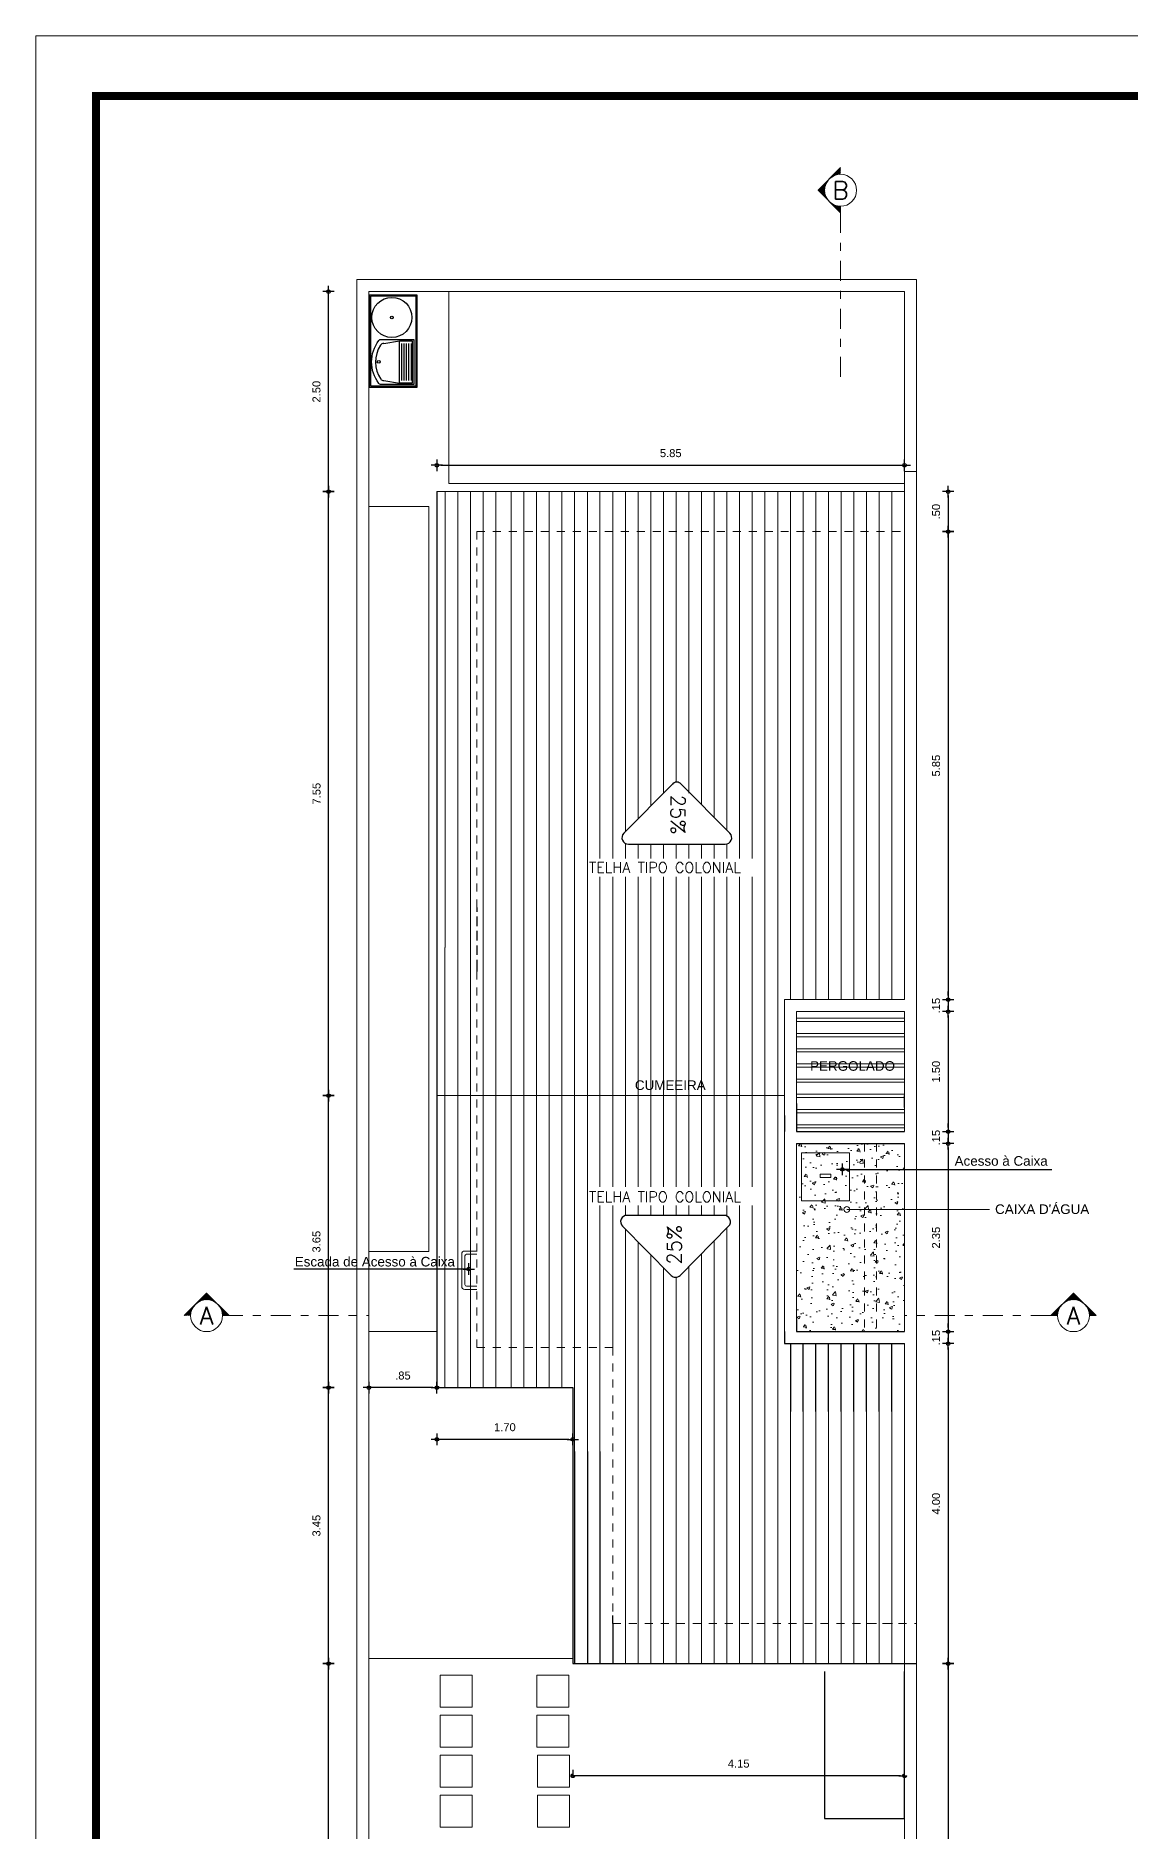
# Model space of a CAD drawing. Header units: millimetres. Extents: x 1345 to 2117, y 1214 to 1365.
# Drawn here: x 1849.82 to 1863.5, y 1273.6 to 1296.04 of the extents above; entities that cross this region are included whole.
import ezdxf
from ezdxf.enums import TextEntityAlignment as Align

# ---------------------------------------------------------------- set-up
doc = ezdxf.new("R2010")
doc.units = ezdxf.units.MM
doc.header["$LTSCALE"] = 0.5
for name, pattern in [('DASHDOT', [1, 0.5, -0.25, 0, -0.25]), ('HIDDEN', [0.375, 0.25, -0.125]), ('HIDDEN2', [0.1875, 0.125, -0.0625])]:
    doc.linetypes.add(name, pattern=pattern)
for name, color, linetype in [('02', 2, 'Continuous'), ('08', 8, 'Continuous'), ('DIVERSOS', 4, 'Continuous'), ('ESQUADRIA', 3, 'Continuous'), ('ESQUADRIAS', 3, 'Continuous'), ('HATCH', 8, 'Continuous'), ('LINHAS PROJEÇÃO', 1, 'DASHDOT'), ('PAGPISO', 8, 'Continuous'), ('proj', 8, 'HIDDEN'), ('projeção 02', 7, 'HIDDEN2'), ('Símbolos_Gráficos', 1, 'Continuous'), ('texto pequeno', 3, 'Continuous'), ('TEXTO2', 3, 'Continuous')]:
    doc.layers.add(name, color=color, linetype=linetype)
doc.styles.add('ADITIVOCAD', font='ROMANS.shx')
doc.styles.add('r140', font='romans.shx')
doc.styles.add('SANSSERIF', font='sas_____.pfb', dxfattribs={"height": 1})
doc.styles.get("Standard").update_dxf_attribs({"font": 'arial.ttf'})
doc.dimstyles.new('ESCALA50', dxfattribs={"dimtxt": 0.1, "dimasz": 0.05, "dimexe": 0.18, "dimexo": 0.06, "dimgap": 0.1, "dimtad": 1, "dimzin": 4, "dimdsep": 46, "dimtxsty": 'Standard', "dimblk": 'BOLA', "dimcen": -0.06, "dimse1": 1, "dimse2": 1, "dimclrd": 7, "dimclrt": 7, "dimadec": 0, "dimazin": 0, "dimtfac": 1, "dimtix": 1, "dimtmove": 0, "dimatfit": 3, "dimldrblk": 'BOLA', "dimfxl": 0, "dimtolj": 1, "dimtzin": 4, "dimarcsym": 0})

# ---------------------------------------------------------------- blocks, each defined once
blk = doc.blocks.new('ADC_SETA3')
blk.add_lwpolyline([(-0.303, 0), (0.303, 0, 0.668179), (0.332, 0.068), (0.028, 0.375, 0.414214), (-0.028, 0.375), (-0.332, 0.068, 0.668179), (-0.303, 0), (-0.303, 0)], format="xyb")
blk = doc.blocks.new('BOLA')
for p, q in [((-1.44, 0), (1.44, 0)), ((0, -1.44), (0, 1.44))]:
    blk.add_line(p, q)
blk.add_circle((0, 0), 0.452)
blk = doc.blocks.new('*D69')
at = {"layer": 'Defpoints', "color": 0, "transparency": 16777216}
for p in [(1853.983, 1281.947), (1853.983, 1279.145), (1854.833, 1279.145)]:
    blk.add_point(p, dxfattribs=at)
at = {"layer": 'DIVERSOS', "color": 7, "lineweight": -2, "transparency": 16777216}
blk.add_line((1854.783, 1279.145), (1854.033, 1279.145), dxfattribs=at)
at = {"layer": 'DIVERSOS', "color": 7, "lineweight": -2, "transparency": 16777216, "xscale": 0.05, "yscale": 0.05, "zscale": 0.05, "rotation": 180}
blk.add_blockref('BOLA', (1853.983, 1279.145), dxfattribs=at)
at = {"layer": 'DIVERSOS', "color": 7, "lineweight": -2, "transparency": 16777216, "xscale": 0.05, "yscale": 0.05, "zscale": 0.05}
blk.add_blockref('BOLA', (1854.833, 1279.145), dxfattribs=at)
at = {"layer": 'DIVERSOS', "color": 7, "lineweight": 18, "transparency": 16777216, "insert": (1854.408, 1279.296), "char_height": 0.1, "attachment_point": 5}
blk.add_mtext('\\A1;.85', dxfattribs=at)
blk = doc.blocks.new('*D112')
at = {"layer": 'Defpoints', "color": 0, "transparency": 16777216}
for p in [(1853.478, 1275.695), (1856.556, 1275.695), (1857.333, 1268.495)]:
    blk.add_point(p, dxfattribs=at)
at = {"layer": 'DIVERSOS', "color": 7, "lineweight": -2, "transparency": 16777216}
blk.add_line((1853.478, 1268.545), (1853.478, 1275.645), dxfattribs=at)
at = {"layer": 'DIVERSOS', "color": 7, "lineweight": -2, "transparency": 16777216, "xscale": 0.05, "yscale": 0.05, "zscale": 0.05}
for p, rotation in [((1853.478, 1275.695), 90), ((1853.478, 1268.495), 270)]:
    blk.add_blockref('BOLA', p, dxfattribs=dict(at, rotation=rotation))
at = {"layer": 'DIVERSOS', "color": 7, "lineweight": 18, "transparency": 16777216, "insert": (1853.327, 1272.095), "char_height": 0.1, "attachment_point": 5, "rotation": 90}
blk.add_mtext('\\A1;7.20', dxfattribs=at)
blk = doc.blocks.new('*D70')
at = {"layer": 'Defpoints', "color": 0, "transparency": 16777216}
for p in [(1853.478, 1279.145), (1854.833, 1279.145), (1856.533, 1275.695)]:
    blk.add_point(p, dxfattribs=at)
at = {"layer": 'DIVERSOS', "color": 7, "lineweight": -2, "transparency": 16777216}
blk.add_line((1853.478, 1275.745), (1853.478, 1279.095), dxfattribs=at)
at = {"layer": 'DIVERSOS', "color": 7, "lineweight": -2, "transparency": 16777216, "xscale": 0.05, "yscale": 0.05, "zscale": 0.05}
for p, rotation in [((1853.478, 1279.145), 90), ((1853.478, 1275.695), 270)]:
    blk.add_blockref('BOLA', p, dxfattribs=dict(at, rotation=rotation))
at = {"layer": 'DIVERSOS', "color": 7, "lineweight": 18, "transparency": 16777216, "insert": (1853.327, 1277.42), "char_height": 0.1, "attachment_point": 5, "rotation": 90}
blk.add_mtext('\\A1;3.45', dxfattribs=at)
blk = doc.blocks.new('*D71')
at = {"layer": 'Defpoints', "color": 0, "transparency": 16777216}
for p in [(1853.478, 1282.795), (1855.095, 1282.795), (1854.833, 1279.145)]:
    blk.add_point(p, dxfattribs=at)
at = {"layer": 'DIVERSOS', "color": 7, "lineweight": -2, "transparency": 16777216}
blk.add_line((1853.478, 1279.195), (1853.478, 1282.745), dxfattribs=at)
at = {"layer": 'DIVERSOS', "color": 7, "lineweight": -2, "transparency": 16777216, "xscale": 0.05, "yscale": 0.05, "zscale": 0.05}
for p, rotation in [((1853.478, 1282.795), 90), ((1853.478, 1279.145), 270)]:
    blk.add_blockref('BOLA', p, dxfattribs=dict(at, rotation=rotation))
at = {"layer": 'DIVERSOS', "color": 7, "lineweight": 18, "transparency": 16777216, "insert": (1853.327, 1280.97), "char_height": 0.1, "attachment_point": 5, "rotation": 90}
blk.add_mtext('\\A1;3.65', dxfattribs=at)
blk = doc.blocks.new('*D72')
at = {"layer": 'Defpoints', "color": 0, "transparency": 16777216}
for p in [(1853.478, 1290.345), (1854.283, 1290.345), (1854.833, 1282.795)]:
    blk.add_point(p, dxfattribs=at)
at = {"layer": 'DIVERSOS', "color": 7, "lineweight": -2, "transparency": 16777216}
blk.add_line((1853.478, 1282.845), (1853.478, 1290.295), dxfattribs=at)
at = {"layer": 'DIVERSOS', "color": 7, "lineweight": -2, "transparency": 16777216, "xscale": 0.05, "yscale": 0.05, "zscale": 0.05}
for p, rotation in [((1853.478, 1290.345), 90), ((1853.478, 1282.795), 270)]:
    blk.add_blockref('BOLA', p, dxfattribs=dict(at, rotation=rotation))
at = {"layer": 'DIVERSOS', "color": 7, "lineweight": 18, "transparency": 16777216, "insert": (1853.328, 1286.57), "char_height": 0.1, "attachment_point": 5, "rotation": 90}
blk.add_mtext('\\A1;7.55', dxfattribs=at)
blk = doc.blocks.new('*D113')
at = {"layer": 'Defpoints', "color": 0, "transparency": 16777216}
for p in [(1853.478, 1292.846), (1853.983, 1292.846), (1854.283, 1290.345)]:
    blk.add_point(p, dxfattribs=at)
at = {"layer": 'DIVERSOS', "color": 7, "lineweight": -2, "transparency": 16777216}
blk.add_line((1853.478, 1290.395), (1853.478, 1292.796), dxfattribs=at)
at = {"layer": 'DIVERSOS', "color": 7, "lineweight": -2, "transparency": 16777216, "xscale": 0.05, "yscale": 0.05, "zscale": 0.05}
for p, rotation in [((1853.478, 1292.846), 90), ((1853.478, 1290.345), 270)]:
    blk.add_blockref('BOLA', p, dxfattribs=dict(at, rotation=rotation))
at = {"layer": 'DIVERSOS', "color": 7, "lineweight": 18, "transparency": 16777216, "insert": (1853.327, 1291.595), "char_height": 0.1, "attachment_point": 5, "rotation": 90}
blk.add_mtext('\\A1;2.50', dxfattribs=at)
blk = doc.blocks.new('*D73')
at = {"layer": 'Defpoints', "color": 0, "linetype": 'ByBlock', "transparency": 16777216}
for p in [(1856.533, 1275.695), (1860.683, 1275.051), (1856.533, 1274.294)]:
    blk.add_point(p, dxfattribs=at)
at = {"layer": 'proj', "color": 7, "linetype": 'ByBlock', "lineweight": -2, "transparency": 16777216}
blk.add_line((1860.633, 1274.294), (1856.583, 1274.294), dxfattribs=at)
at = {"layer": 'proj', "color": 7, "linetype": 'ByBlock', "lineweight": -2, "transparency": 16777216, "xscale": 0.05, "yscale": 0.05, "zscale": 0.05, "rotation": 180}
blk.add_blockref('BOLA', (1856.533, 1274.294), dxfattribs=at)
at = {"layer": 'proj', "color": 7, "linetype": 'ByBlock', "lineweight": -2, "transparency": 16777216, "xscale": 0.05, "yscale": 0.05, "zscale": 0.05}
blk.add_blockref('BOLA', (1860.683, 1274.294), dxfattribs=at)
at = {"layer": 'proj', "color": 7, "linetype": 'ByBlock', "lineweight": 18, "transparency": 16777216, "insert": (1858.608, 1274.445), "char_height": 0.1, "attachment_point": 5}
blk.add_mtext('\\A1;4.15', dxfattribs=at)
blk = doc.blocks.new('*D130')
at = {"color": 7, "linetype": 'ByBlock', "lineweight": -2, "transparency": 16777216}
blk.add_line((1856.483, 1278.499), (1854.883, 1278.499), dxfattribs=at)
at = {"layer": 'Defpoints', "color": 0, "linetype": 'ByBlock', "transparency": 16777216}
for p in [(1854.833, 1279.145), (1856.533, 1279.145), (1854.833, 1278.499)]:
    blk.add_point(p, dxfattribs=at)
at = {"color": 7, "linetype": 'ByBlock', "lineweight": -2, "transparency": 16777216, "xscale": 0.05, "yscale": 0.05, "zscale": 0.05, "rotation": 180}
blk.add_blockref('BOLA', (1854.833, 1278.499), dxfattribs=at)
at = {"color": 7, "linetype": 'ByBlock', "lineweight": -2, "transparency": 16777216, "xscale": 0.05, "yscale": 0.05, "zscale": 0.05}
blk.add_blockref('BOLA', (1856.533, 1278.499), dxfattribs=at)
at = {"color": 7, "linetype": 'ByBlock', "transparency": 16777216, "insert": (1855.683, 1278.65), "char_height": 0.1, "attachment_point": 5}
blk.add_mtext('\\A1;1.70', dxfattribs=at)
blk = doc.blocks.new('*D94')
at = {"color": 7, "linetype": 'ByBlock', "lineweight": -2, "transparency": 16777216}
blk.add_line((1854.883, 1290.675), (1860.633, 1290.675), dxfattribs=at)
at = {"layer": 'Defpoints', "color": 0, "linetype": 'ByBlock', "transparency": 16777216}
for p in [(1860.683, 1290.675), (1854.833, 1290.345), (1860.683, 1290.345)]:
    blk.add_point(p, dxfattribs=at)
at = {"color": 7, "linetype": 'ByBlock', "lineweight": -2, "transparency": 16777216, "xscale": 0.05, "yscale": 0.05, "zscale": 0.05, "rotation": 180}
blk.add_blockref('BOLA', (1854.833, 1290.675), dxfattribs=at)
at = {"color": 7, "linetype": 'ByBlock', "lineweight": -2, "transparency": 16777216, "xscale": 0.05, "yscale": 0.05, "zscale": 0.05}
blk.add_blockref('BOLA', (1860.683, 1290.675), dxfattribs=at)
at = {"color": 7, "linetype": 'ByBlock', "transparency": 16777216, "insert": (1857.758, 1290.826), "char_height": 0.1, "attachment_point": 5}
blk.add_mtext('\\A1;5.85', dxfattribs=at)
blk = doc.blocks.new('*D134')
at = {"color": 7, "linetype": 'ByBlock', "lineweight": -2, "transparency": 16777216}
blk.add_line((1861.228, 1290.295), (1861.228, 1289.895), dxfattribs=at)
at = {"layer": 'Defpoints', "color": 0, "linetype": 'ByBlock', "transparency": 16777216}
for p in [(1860.683, 1290.345), (1860.683, 1289.845), (1861.228, 1289.845)]:
    blk.add_point(p, dxfattribs=at)
at = {"color": 7, "linetype": 'ByBlock', "lineweight": -2, "transparency": 16777216, "xscale": 0.05, "yscale": 0.05, "zscale": 0.05}
for p, rotation in [((1861.228, 1290.345), 90), ((1861.228, 1289.845), 270)]:
    blk.add_blockref('BOLA', p, dxfattribs=dict(at, rotation=rotation))
at = {"color": 7, "linetype": 'ByBlock', "transparency": 16777216, "insert": (1861.077, 1290.095), "char_height": 0.1, "attachment_point": 5, "rotation": 90}
blk.add_mtext('\\A1;.50', dxfattribs=at)
blk = doc.blocks.new('*D135')
at = {"color": 7, "linetype": 'ByBlock', "lineweight": -2, "transparency": 16777216}
blk.add_line((1861.228, 1289.795), (1861.228, 1284.045), dxfattribs=at)
at = {"layer": 'Defpoints', "color": 0, "linetype": 'ByBlock', "transparency": 16777216}
for p in [(1860.683, 1289.845), (1860.683, 1283.995), (1861.228, 1283.995)]:
    blk.add_point(p, dxfattribs=at)
at = {"color": 7, "linetype": 'ByBlock', "lineweight": -2, "transparency": 16777216, "xscale": 0.05, "yscale": 0.05, "zscale": 0.05}
for p, rotation in [((1861.228, 1289.845), 90), ((1861.228, 1283.995), 270)]:
    blk.add_blockref('BOLA', p, dxfattribs=dict(at, rotation=rotation))
at = {"color": 7, "linetype": 'ByBlock', "transparency": 16777216, "insert": (1861.077, 1286.92), "char_height": 0.1, "attachment_point": 5, "rotation": 90}
blk.add_mtext('\\A1;5.85', dxfattribs=at)
blk = doc.blocks.new('*D136')
at = {"color": 7, "linetype": 'ByBlock', "lineweight": -2, "transparency": 16777216}
for p, q in [((1861.228, 1284.045), (1861.228, 1284.095)), ((1861.228, 1283.995), (1861.228, 1283.845)), ((1861.228, 1283.795), (1861.228, 1283.745))]:
    blk.add_line(p, q, dxfattribs=at)
at = {"layer": 'Defpoints', "color": 0, "linetype": 'ByBlock', "transparency": 16777216}
for p in [(1860.683, 1283.995), (1860.683, 1283.845), (1861.228, 1283.845)]:
    blk.add_point(p, dxfattribs=at)
at = {"color": 7, "linetype": 'ByBlock', "lineweight": -2, "transparency": 16777216, "xscale": 0.05, "yscale": 0.05, "zscale": 0.05}
for p, rotation in [((1861.228, 1283.995), 270), ((1861.228, 1283.845), 90)]:
    blk.add_blockref('BOLA', p, dxfattribs=dict(at, rotation=rotation))
at = {"color": 7, "linetype": 'ByBlock', "transparency": 16777216, "insert": (1861.077, 1283.92), "char_height": 0.1, "attachment_point": 5, "rotation": 90}
blk.add_mtext('\\A1;.15', dxfattribs=at)
blk = doc.blocks.new('*D137')
at = {"color": 7, "linetype": 'ByBlock', "lineweight": -2, "transparency": 16777216}
blk.add_line((1861.228, 1283.795), (1861.228, 1282.395), dxfattribs=at)
at = {"layer": 'Defpoints', "color": 0, "linetype": 'ByBlock', "transparency": 16777216}
for p in [(1860.683, 1283.845), (1860.683, 1282.345), (1861.228, 1282.345)]:
    blk.add_point(p, dxfattribs=at)
at = {"color": 7, "linetype": 'ByBlock', "lineweight": -2, "transparency": 16777216, "xscale": 0.05, "yscale": 0.05, "zscale": 0.05}
for p, rotation in [((1861.228, 1283.845), 90), ((1861.228, 1282.345), 270)]:
    blk.add_blockref('BOLA', p, dxfattribs=dict(at, rotation=rotation))
at = {"color": 7, "linetype": 'ByBlock', "transparency": 16777216, "insert": (1861.077, 1283.095), "char_height": 0.1, "attachment_point": 5, "rotation": 90}
blk.add_mtext('\\A1;1.50', dxfattribs=at)
blk = doc.blocks.new('*D138')
at = {"color": 7, "linetype": 'ByBlock', "lineweight": -2, "transparency": 16777216}
for p, q in [((1861.228, 1282.395), (1861.228, 1282.445)), ((1861.228, 1282.345), (1861.228, 1282.195)), ((1861.228, 1282.145), (1861.228, 1282.095))]:
    blk.add_line(p, q, dxfattribs=at)
at = {"layer": 'Defpoints', "color": 0, "linetype": 'ByBlock', "transparency": 16777216}
for p in [(1860.683, 1282.345), (1860.683, 1282.195), (1861.228, 1282.195)]:
    blk.add_point(p, dxfattribs=at)
at = {"color": 7, "linetype": 'ByBlock', "lineweight": -2, "transparency": 16777216, "xscale": 0.05, "yscale": 0.05, "zscale": 0.05}
for p, rotation in [((1861.228, 1282.345), 270), ((1861.228, 1282.195), 90)]:
    blk.add_blockref('BOLA', p, dxfattribs=dict(at, rotation=rotation))
at = {"color": 7, "linetype": 'ByBlock', "transparency": 16777216, "insert": (1861.077, 1282.27), "char_height": 0.1, "attachment_point": 5, "rotation": 90}
blk.add_mtext('\\A1;.15', dxfattribs=at)
blk = doc.blocks.new('*D139')
at = {"color": 7, "linetype": 'ByBlock', "lineweight": -2, "transparency": 16777216}
blk.add_line((1861.228, 1282.145), (1861.228, 1279.895), dxfattribs=at)
at = {"layer": 'Defpoints', "color": 0, "linetype": 'ByBlock', "transparency": 16777216}
for p in [(1860.683, 1282.195), (1860.683, 1279.845), (1861.228, 1279.845)]:
    blk.add_point(p, dxfattribs=at)
at = {"color": 7, "linetype": 'ByBlock', "lineweight": -2, "transparency": 16777216, "xscale": 0.05, "yscale": 0.05, "zscale": 0.05}
for p, rotation in [((1861.228, 1282.195), 90), ((1861.228, 1279.845), 270)]:
    blk.add_blockref('BOLA', p, dxfattribs=dict(at, rotation=rotation))
at = {"color": 7, "linetype": 'ByBlock', "transparency": 16777216, "insert": (1861.077, 1281.02), "char_height": 0.1, "attachment_point": 5, "rotation": 90}
blk.add_mtext('\\A1;2.35', dxfattribs=at)
blk = doc.blocks.new('*D140')
at = {"color": 7, "linetype": 'ByBlock', "lineweight": -2, "transparency": 16777216}
for p, q in [((1861.228, 1279.895), (1861.228, 1279.945)), ((1861.228, 1279.845), (1861.228, 1279.695)), ((1861.228, 1279.645), (1861.228, 1279.595))]:
    blk.add_line(p, q, dxfattribs=at)
at = {"layer": 'Defpoints', "color": 0, "linetype": 'ByBlock', "transparency": 16777216}
for p in [(1860.683, 1279.845), (1860.683, 1279.695), (1861.228, 1279.695)]:
    blk.add_point(p, dxfattribs=at)
at = {"color": 7, "linetype": 'ByBlock', "lineweight": -2, "transparency": 16777216, "xscale": 0.05, "yscale": 0.05, "zscale": 0.05}
for p, rotation in [((1861.228, 1279.845), 270), ((1861.228, 1279.695), 90)]:
    blk.add_blockref('BOLA', p, dxfattribs=dict(at, rotation=rotation))
at = {"color": 7, "linetype": 'ByBlock', "transparency": 16777216, "insert": (1861.077, 1279.77), "char_height": 0.1, "attachment_point": 5, "rotation": 90}
blk.add_mtext('\\A1;.15', dxfattribs=at)
blk = doc.blocks.new('*D141')
at = {"color": 7, "linetype": 'ByBlock', "lineweight": -2, "transparency": 16777216}
blk.add_line((1861.228, 1279.645), (1861.228, 1275.745), dxfattribs=at)
at = {"layer": 'Defpoints', "color": 0, "linetype": 'ByBlock', "transparency": 16777216}
for p in [(1860.683, 1279.695), (1860.833, 1275.695), (1861.228, 1275.695)]:
    blk.add_point(p, dxfattribs=at)
at = {"color": 7, "linetype": 'ByBlock', "lineweight": -2, "transparency": 16777216, "xscale": 0.05, "yscale": 0.05, "zscale": 0.05}
for p, rotation in [((1861.228, 1279.695), 90), ((1861.228, 1275.695), 270)]:
    blk.add_blockref('BOLA', p, dxfattribs=dict(at, rotation=rotation))
at = {"color": 7, "linetype": 'ByBlock', "transparency": 16777216, "insert": (1861.077, 1277.695), "char_height": 0.1, "attachment_point": 5, "rotation": 90}
blk.add_mtext('\\A1;4.00', dxfattribs=at)
blk = doc.blocks.new('*D95')
at = {"color": 7, "linetype": 'ByBlock', "lineweight": -2, "transparency": 16777216}
blk.add_line((1861.228, 1275.645), (1861.228, 1268.545), dxfattribs=at)
at = {"layer": 'Defpoints', "color": 0, "linetype": 'ByBlock', "transparency": 16777216}
for p in [(1860.833, 1275.695), (1860.683, 1268.495), (1861.228, 1268.495)]:
    blk.add_point(p, dxfattribs=at)
at = {"color": 7, "linetype": 'ByBlock', "lineweight": -2, "transparency": 16777216, "xscale": 0.05, "yscale": 0.05, "zscale": 0.05}
for p, rotation in [((1861.228, 1275.695), 90), ((1861.228, 1268.495), 270)]:
    blk.add_blockref('BOLA', p, dxfattribs=dict(at, rotation=rotation))
at = {"color": 7, "linetype": 'ByBlock', "transparency": 16777216, "insert": (1861.077, 1272.095), "char_height": 0.1, "attachment_point": 5, "rotation": 90}
blk.add_mtext('\\A1;7.20', dxfattribs=at)

msp = doc.modelspace()

# ---------------------------------------------------------------- hatches: boundary and pattern name
at = {"layer": 'DIVERSOS', "lineweight": 18}
h = msp.add_hatch(dxfattribs=at)
h.set_pattern_fill('AR-CONC', color=251, scale=0.002, style=0)
h.set_pattern_definition([(50, (489.58027, -16.0651), (0.36436934, -0.03187817), [0.0381, -0.4191]), (355, (489.58027, -16.0651), (-0.07048565, 0.382113286), [0.03048, -0.33528]), (100.451, (489.61064, -16.06775), (0.293885003, 0.350233376), [0.03238, -0.35618]), (46.1842, (489.58027, -15.9635), (0.54215808, -0.08408466), [0.05715, -0.62865]), (96.6356, (489.62545, -15.9705), (0.47480847, 0.49485111), [0.04857, -0.53427]), (351.184, (489.5803, -15.9635), (0.47480921, 0.49485024), [0.04572, -0.50292]), (21, (489.63107, -15.9889), (0.30322976, -0.204531037), [0.0381, -0.4191]), (326, (489.63107, -15.9889), (0.12360406, 0.36837593), [0.03048, -0.33528]), (71.4514, (489.65634, -16.00594), (0.42683298, 0.163845715), [0.03238, -0.35618]), (37.5, (489.58027, -16.0651), (0.0061772065, 0.169110078), [0, -0.331216, 0, -0.34036, 0, -0.33655]), (7.5, (489.58027, -16.0651), (0.133639325, 0.20036115), [0, -0.194056, 0, -0.323596, 0, -0.12827]), (327.5, (489.46699, -16.0651), (0.27118119, -0.011457488), [0, -0.127, 0, -0.39624, 0, -0.52578]), (317.5, (489.41619, -16.0651), (0.296258363, 0.050852982), [0, -0.1651, 0, -0.263144, 0, -0.37338])])
h.paths.add_polyline_path([(1860.683, 1282.195), (1860.683, 1279.845), (1859.333, 1279.845), (1859.333, 1282.195)])
edge = h.paths.add_edge_path(flags=17)
edge.add_line((1860.683, 1282.195), (1860.458, 1282.195))
at = {"layer": 'HATCH', "lineweight": 18}
h = msp.add_hatch(dxfattribs=at)
h.set_pattern_fill('ANSI31', color=256, scale=0.0032, angle=360, style=0)
h.set_pattern_definition([(45, (1851.669599, 1280.327836), (-0.0071842, 0.0071842), [])])
h.paths.add_polyline_path([(1852.094, 1280.186), (1851.953, 1280.328), (1851.811, 1280.186, -0.414214)])
h.paths.add_polyline_path([(1852.236, 1280.045), (1852.094, 1280.186, -0.198912), (1852.153, 1280.045)])
h.paths.add_polyline_path([(1851.811, 1280.186), (1851.67, 1280.045), (1851.752, 1280.045, -0.198912)])
h = msp.add_hatch(dxfattribs=at)
h.set_pattern_fill('ANSI31', color=256, scale=0.0032, angle=360, style=0)
h.set_pattern_definition([(45, (1862.513294, 1280.327836), (-0.0071842, 0.0071842), [])])
h.paths.add_polyline_path([(1862.938, 1280.186), (1862.796, 1280.328), (1862.655, 1280.186, -0.414214)])
h.paths.add_polyline_path([(1863.079, 1280.045), (1862.938, 1280.186, -0.198912), (1862.996, 1280.045)])
h.paths.add_polyline_path([(1862.655, 1280.186), (1862.513, 1280.045), (1862.596, 1280.045, -0.198912)])
at = {"layer": 'PAGPISO', "lineweight": 18}
h = msp.add_hatch(dxfattribs=at)
h.set_pattern_fill('ANSI31', color=256, scale=0.0032, angle=450, style=0)
h.set_pattern_definition([(225, (1859.600507, 1294.395217), (-0.0071842, 0.0071842), [])])
h.paths.add_polyline_path([(1859.742, 1293.971), (1859.601, 1294.112), (1859.742, 1294.254, 0.414214)])
h.paths.add_polyline_path([(1859.883, 1293.829), (1859.742, 1293.971, 0.198912), (1859.883, 1293.912)])
h.paths.add_polyline_path([(1859.883, 1294.312, 0.198912), (1859.742, 1294.254), (1859.883, 1294.395)])

# ---------------------------------------------------------------- linework, layer by layer
at = {"color": 3, "linetype": 'ByBlock'}
for p, q in [((1854.833, 1290.345), (1854.833, 1279.145)), ((1859.333, 1282.695), (1859.333, 1282.495)), ((1860.683, 1282.645), (1860.683, 1282.795)), ((1859.183, 1282.545), (1859.183, 1282.345)), ((1859.333, 1282.495), (1859.333, 1282.345)), ((1859.333, 1282.345), (1860.683, 1282.345)), ((1859.333, 1282.195), (1860.683, 1282.195)), ((1859.333, 1279.995), (1859.333, 1279.845)), ((1859.183, 1279.845), (1859.183, 1279.695)), ((1859.333, 1279.845), (1860.683, 1279.845)), ((1859.183, 1279.695), (1860.683, 1279.695)), ((1854.833, 1279.145), (1856.533, 1279.145)), ((1856.533, 1279.145), (1856.533, 1275.695)), ((1856.533, 1275.695), (1860.833, 1275.695))]:
    msp.add_line(p, q, dxfattribs=at)
at = {"color": 7, "linetype": 'ByBlock'}
for p, q in [((1855.333, 1285.145), (1855.333, 1285.094)), ((1855.333, 1285.034), (1855.333, 1284.914)), ((1855.333, 1284.854), (1855.333, 1284.734)), ((1855.333, 1284.674), (1855.333, 1284.554)), ((1855.333, 1284.494), (1855.333, 1284.345)), ((1857.033, 1276.195), (1857.032, 1276.295))]:
    msp.add_line(p, q, dxfattribs=at)
at = {"color": 8, "linetype": 'ByBlock'}
for p, q in [((1859.255, 1279.695), (1859.255, 1278.845)), ((1859.413, 1278.845), (1859.413, 1279.695)), ((1859.572, 1278.845), (1859.572, 1279.695)), ((1859.731, 1278.845), (1859.731, 1279.695)), ((1859.89, 1278.845), (1859.89, 1279.695)), ((1860.048, 1278.845), (1860.048, 1279.695)), ((1860.207, 1278.845), (1860.207, 1279.695)), ((1860.366, 1278.845), (1860.366, 1279.695)), ((1860.525, 1278.845), (1860.525, 1279.695)), ((1859.255, 1278.845), (1859.255, 1278.845)), ((1859.255, 1278.845), (1859.255, 1278.845)), ((1859.255, 1278.845), (1859.255, 1278.845)), ((1856.556, 1278.345), (1856.556, 1275.695)), ((1856.715, 1278.345), (1856.715, 1275.695)), ((1856.873, 1278.345), (1856.873, 1275.695)), ((1857.033, 1276.195), (1857.033, 1275.695))]:
    msp.add_line(p, q, dxfattribs=at)
msp.add_lwpolyline([(1859.683, 1275.595), (1859.683, 1273.758), (1860.683, 1273.758), (1860.683, 1275.595)], dxfattribs=at)
at = {"layer": '02', "color": 0, "linetype": 'HIDDEN2', "lineweight": 18}
for p, q in [((1855.333, 1285.145), (1855.333, 1289.845)), ((1855.333, 1279.645), (1855.333, 1284.345)), ((1855.333, 1279.645), (1857.033, 1279.645))]:
    msp.add_line(p, q, dxfattribs=at)
at = {"layer": '02', "color": 3, "linetype": 'ByBlock', "lineweight": 18}
for p, q in [((1860.683, 1283.995), (1859.183, 1283.995)), ((1860.833, 1282.645), (1860.833, 1282.795))]:
    msp.add_line(p, q, dxfattribs=at)
at = {"layer": '02', "lineweight": 18}
for points in [[(1849.817, 1251.492), (1911.017, 1251.492), (1911.017, 1296.042), (1849.817, 1296.042)], [(1850.567, 1295.292), (1863.803, 1295.292), (1863.803, 1261.503), (1850.567, 1261.503)]]:
    msp.add_lwpolyline(points, close=True, dxfattribs=at)
at = {"layer": '02', "lineweight": 18, "const_width": 0.1}
msp.add_lwpolyline([(1850.567, 1252.242), (1910.267, 1252.242), (1910.267, 1295.292), (1850.567, 1295.292)], close=True, dxfattribs=at)
at = {"layer": '08'}
for p, q in [((1854.169, 1292.199), (1854.364, 1292.229)), ((1854.364, 1291.703), (1854.364, 1292.229)), ((1854.394, 1291.735), (1854.394, 1292.199)), ((1854.424, 1291.735), (1854.424, 1292.199)), ((1854.454, 1291.735), (1854.454, 1292.199)), ((1854.484, 1291.735), (1854.484, 1292.199)), ((1854.514, 1291.735), (1854.514, 1292.199)), ((1854.169, 1291.733), (1854.364, 1291.703))]:
    msp.add_line(p, q, dxfattribs=at)
for points in [[(1854.587, 1291.653), (1854.587, 1292.803), (1853.987, 1292.803), (1853.987, 1291.653)], [(1854.002, 1292.788), (1854.002, 1291.668), (1854.572, 1291.668), (1854.572, 1292.788)]]:
    msp.add_lwpolyline(points, close=True, dxfattribs=at)
msp.add_lwpolyline([(1854.128, 1291.683, -0.153737), (1854.107, 1291.698, -0.338906), (1854.107, 1292.235, -0.256007), (1854.132, 1292.249), (1854.544, 1292.249), (1854.544, 1291.683)], format="xyb", close=True, dxfattribs=at)
msp.add_lwpolyline([(1854.364, 1292.229), (1854.524, 1292.229), (1854.524, 1291.703), (1854.364, 1291.703, -0.125189)], format="xyb", dxfattribs=at)
at = {"layer": '08', "lineweight": 18}
for points in [[(1854.874, 1275.152), (1854.874, 1275.552), (1855.274, 1275.552), (1855.274, 1275.152)], [(1856.485, 1275.152), (1856.485, 1275.552), (1856.085, 1275.552), (1856.085, 1275.152)], [(1854.874, 1274.652), (1854.874, 1275.052), (1855.274, 1275.052), (1855.274, 1274.652)], [(1856.485, 1274.652), (1856.485, 1275.052), (1856.085, 1275.052), (1856.085, 1274.652)], [(1854.874, 1274.152), (1854.874, 1274.552), (1855.274, 1274.552), (1855.274, 1274.152)], [(1856.492, 1274.152), (1856.492, 1274.552), (1856.092, 1274.552), (1856.092, 1274.152)], [(1854.874, 1273.652), (1854.874, 1274.052), (1855.274, 1274.052), (1855.274, 1273.652)], [(1856.492, 1273.652), (1856.492, 1274.052), (1856.092, 1274.052), (1856.092, 1273.652)]]:
    msp.add_lwpolyline(points, close=True, dxfattribs=at)
at = {"layer": '08'}
for centre, radius in [((1854.27, 1292.523), 0.25), ((1854.27, 1292.523), 0.0177), ((1854.105, 1291.967), 0.0177)]:
    msp.add_circle(centre, radius, dxfattribs=at)
for centre, radius, start, end in [((1854.457, 1291.967), 0.391, 147.7458, 213.7499), ((1854.169, 1292.149), 0.05, 90, 147.7458), ((1854.169, 1291.783), 0.05, 222.7383, 270)]:
    msp.add_arc(centre, radius, start, end, dxfattribs=at)
at = {"layer": 'DIVERSOS', "lineweight": 18}
for p, q in [((1853.833, 1290.595), (1853.833, 1292.996)), ((1853.833, 1292.996), (1860.833, 1292.995)), ((1860.833, 1290.595), (1860.833, 1292.995)), ((1853.833, 1292.846), (1853.833, 1292.846)), ((1853.983, 1290.595), (1853.983, 1292.846)), ((1853.983, 1292.846), (1860.683, 1292.845)), ((1860.683, 1292.845), (1860.683, 1290.595)), ((1853.833, 1267.995), (1853.833, 1290.595)), ((1853.983, 1268.495), (1853.983, 1290.595)), ((1859.333, 1283.762), (1860.683, 1283.762)), ((1859.333, 1283.722), (1860.683, 1283.722)), ((1859.333, 1283.572), (1860.683, 1283.572)), ((1859.333, 1283.532), (1860.683, 1283.532)), ((1859.333, 1283.382), (1860.683, 1283.382)), ((1859.333, 1283.342), (1860.683, 1283.342)), ((1859.333, 1283.192), (1860.683, 1283.192)), ((1859.333, 1283.152), (1860.683, 1283.152)), ((1859.333, 1283.002), (1860.683, 1283.002)), ((1859.333, 1282.962), (1860.683, 1282.962)), ((1859.333, 1282.812), (1860.683, 1282.812)), ((1859.333, 1282.772), (1860.683, 1282.772)), ((1859.333, 1282.622), (1860.683, 1282.622)), ((1859.333, 1282.582), (1860.683, 1282.582)), ((1860.683, 1282.395), (1860.683, 1282.645)), ((1859.333, 1282.432), (1860.683, 1282.432)), ((1859.333, 1282.392), (1860.683, 1282.392)), ((1854.833, 1279.845), (1853.983, 1279.845)), ((1856.533, 1275.758), (1853.983, 1275.758)), ((1860.683, 1275.695), (1860.683, 1268.495)), ((1860.833, 1275.695), (1860.833, 1267.995))]:
    msp.add_line(p, q, dxfattribs=at)
at = {"layer": 'DIVERSOS', "color": 3, "lineweight": 18}
for p, q in [((1859.183, 1282.795), (1859.183, 1283.995)), ((1860.683, 1282.795), (1860.683, 1283.595)), ((1860.833, 1282.395), (1860.833, 1283.545))]:
    msp.add_line(p, q, dxfattribs=at)
at = {"layer": 'DIVERSOS', "lineweight": 18}
msp.add_lwpolyline([(1859.629, 1281.812), (1859.761, 1281.812), (1859.761, 1281.77), (1859.629, 1281.77)], close=True, dxfattribs=at)
at = {"layer": 'ESQUADRIA', "lineweight": 18}
for p, q in [((1855.143, 1280.413), (1855.143, 1280.813)), ((1855.183, 1280.853), (1855.333, 1280.853)), ((1855.183, 1280.433), (1855.183, 1280.793)), ((1855.203, 1280.813), (1855.333, 1280.813)), ((1855.333, 1280.373), (1855.183, 1280.373)), ((1855.333, 1280.413), (1855.203, 1280.413))]:
    msp.add_line(p, q, dxfattribs=at)
for centre, radius, start, end in [((1855.183, 1280.813), 0.04, 90, 180), ((1855.203, 1280.793), 0.02, 90, 180), ((1855.203, 1280.433), 0.02, 180, 270), ((1855.183, 1280.413), 0.04, 180, 270)]:
    msp.add_arc(centre, radius, start, end, dxfattribs=at)
at = {"layer": 'ESQUADRIAS', "lineweight": 18}
for p, q in [((1860.683, 1290.595), (1860.683, 1283.995)), ((1860.683, 1290.345), (1854.833, 1290.345)), ((1859.183, 1282.545), (1859.183, 1283.995)), ((1860.683, 1283.845), (1859.333, 1283.845)), ((1859.333, 1282.695), (1859.333, 1283.845)), ((1860.683, 1283.845), (1860.683, 1283.595)), ((1859.183, 1282.795), (1854.833, 1282.795)), ((1860.683, 1282.645), (1860.683, 1282.345)), ((1859.183, 1282.345), (1859.183, 1279.845)), ((1859.333, 1282.195), (1859.333, 1279.995)), ((1860.683, 1282.195), (1860.683, 1279.995)), ((1860.683, 1281.995), (1860.683, 1280.145)), ((1860.683, 1281.995), (1860.683, 1280.145)), ((1860.683, 1279.995), (1860.683, 1279.845)), ((1860.683, 1279.695), (1860.683, 1276.295)), ((1860.683, 1275.695), (1860.683, 1276.295))]:
    msp.add_line(p, q, dxfattribs=at)
at = {"layer": 'ESQUADRIAS', "color": 3, "lineweight": 18}
for q in [(1860.683, 1290.595), (1860.833, 1275.695)]:
    msp.add_line((1860.833, 1290.595), q, dxfattribs=at)
at = {"layer": 'ESQUADRIAS', "color": 252, "linetype": 'HIDDEN2', "lineweight": 18, "true_color": 0x939598}
for p, q in [((1860.183, 1282.195), (1860.183, 1279.845)), ((1860.333, 1282.195), (1860.333, 1279.845))]:
    msp.add_line(p, q, dxfattribs=at)
at = {"layer": 'ESQUADRIAS', "lineweight": 18}
msp.add_lwpolyline([(1859.395, 1281.481), (1859.995, 1281.481), (1859.995, 1282.081), (1859.395, 1282.081)], close=True, dxfattribs=at)
at = {"layer": 'HATCH', "lineweight": 18}
for p, q in [((1854.936, 1289.195), (1854.936, 1290.345)), ((1854.983, 1290.445), (1860.683, 1290.445)), ((1855.095, 1289.195), (1855.095, 1290.345)), ((1855.253, 1289.195), (1855.253, 1290.345)), ((1855.412, 1289.195), (1855.412, 1290.345)), ((1855.571, 1289.195), (1855.571, 1290.345)), ((1855.762, 1279.145), (1855.762, 1290.345)), ((1855.921, 1279.145), (1855.921, 1290.345)), ((1856.08, 1279.145), (1856.08, 1290.345)), ((1856.238, 1279.145), (1856.238, 1290.345)), ((1856.397, 1279.145), (1856.397, 1290.345)), ((1856.556, 1278.345), (1856.556, 1290.345)), ((1856.715, 1278.345), (1856.715, 1290.345)), ((1856.873, 1285.759), (1856.873, 1290.345)), ((1857.032, 1285.759), (1857.032, 1290.345)), ((1857.191, 1286.098), (1857.191, 1290.345)), ((1857.35, 1286.258), (1857.35, 1290.345)), ((1857.508, 1286.418), (1857.508, 1290.345)), ((1857.667, 1286.579), (1857.667, 1290.345)), ((1857.826, 1286.712), (1857.826, 1290.345)), ((1857.985, 1289.195), (1857.985, 1290.345)), ((1858.143, 1289.195), (1858.143, 1290.345)), ((1858.302, 1289.195), (1858.302, 1290.345)), ((1858.461, 1289.195), (1858.461, 1290.345)), ((1858.62, 1289.195), (1858.62, 1290.345)), ((1858.778, 1289.195), (1858.778, 1290.345)), ((1858.937, 1289.195), (1858.937, 1290.345)), ((1859.096, 1289.195), (1859.096, 1290.345)), ((1859.255, 1289.195), (1859.255, 1290.345)), ((1859.413, 1289.195), (1859.413, 1290.345)), ((1859.572, 1289.195), (1859.572, 1290.345)), ((1859.731, 1289.195), (1859.731, 1290.345)), ((1859.89, 1289.195), (1859.89, 1290.345)), ((1860.048, 1289.195), (1860.048, 1290.345)), ((1860.207, 1289.195), (1860.207, 1290.345)), ((1860.366, 1289.195), (1860.366, 1290.345)), ((1860.525, 1289.195), (1860.525, 1290.345)), ((1854.733, 1280.845), (1854.733, 1290.161)), ((1854.936, 1284.645), (1854.936, 1289.195)), ((1855.095, 1279.145), (1855.095, 1289.195)), ((1855.253, 1279.145), (1855.253, 1289.195)), ((1855.412, 1279.145), (1855.412, 1289.195)), ((1855.571, 1279.145), (1855.571, 1289.195)), ((1857.985, 1286.576), (1857.985, 1289.195)), ((1858.143, 1286.434), (1858.143, 1289.195)), ((1858.302, 1286.273), (1858.302, 1289.195)), ((1858.461, 1286.113), (1858.461, 1289.195)), ((1858.62, 1285.759), (1858.62, 1289.195)), ((1858.778, 1285.759), (1858.778, 1289.195)), ((1858.937, 1284.599), (1858.937, 1289.195)), ((1859.096, 1284.599), (1859.096, 1289.195)), ((1859.255, 1287.783), (1859.255, 1289.195)), ((1859.413, 1287.783), (1859.413, 1289.195)), ((1859.572, 1287.403), (1859.572, 1289.195)), ((1859.731, 1283.995), (1859.731, 1289.195)), ((1859.89, 1283.995), (1859.89, 1289.195)), ((1860.048, 1283.995), (1860.048, 1289.195)), ((1860.207, 1283.995), (1860.207, 1289.195)), ((1860.366, 1283.995), (1860.366, 1289.195)), ((1860.525, 1283.995), (1860.525, 1289.195)), ((1859.255, 1283.995), (1859.255, 1287.783)), ((1859.413, 1283.995), (1859.413, 1287.783)), ((1859.572, 1283.995), (1859.572, 1287.403)), ((1857.191, 1285.759), (1857.191, 1285.948)), ((1857.35, 1285.759), (1857.35, 1285.94)), ((1857.508, 1285.759), (1857.508, 1285.94)), ((1857.667, 1285.759), (1857.667, 1285.94)), ((1857.826, 1285.759), (1857.826, 1285.94)), ((1857.985, 1285.759), (1857.985, 1285.94)), ((1858.143, 1285.759), (1858.143, 1285.94)), ((1858.302, 1285.759), (1858.302, 1285.94)), ((1858.461, 1285.759), (1858.461, 1285.943)), ((1856.873, 1281.654), (1856.873, 1285.529)), ((1857.032, 1281.654), (1857.032, 1285.529)), ((1857.191, 1281.654), (1857.191, 1285.529)), ((1857.35, 1281.654), (1857.35, 1285.529)), ((1857.508, 1282.795), (1857.508, 1285.529)), ((1857.667, 1282.795), (1857.667, 1285.529)), ((1857.826, 1282.795), (1857.826, 1285.529)), ((1857.826, 1284.832), (1857.826, 1285.432)), ((1857.985, 1284.599), (1857.985, 1285.529)), ((1858.143, 1282.795), (1858.143, 1285.529)), ((1858.302, 1284.599), (1858.302, 1285.529)), ((1858.461, 1284.599), (1858.461, 1285.529)), ((1858.62, 1284.599), (1858.62, 1285.529)), ((1858.778, 1284.599), (1858.778, 1285.529)), ((1854.933, 1284.645), (1854.933, 1279.145)), ((1857.985, 1282.795), (1857.985, 1284.599)), ((1858.143, 1283.96), (1858.143, 1284.599)), ((1858.302, 1281.654), (1858.302, 1284.599)), ((1858.461, 1281.654), (1858.461, 1284.599)), ((1858.62, 1281.654), (1858.62, 1284.599)), ((1858.778, 1281.654), (1858.778, 1284.599)), ((1858.937, 1281.14), (1858.937, 1284.599)), ((1859.096, 1281.14), (1859.096, 1284.599)), ((1857.508, 1281.654), (1857.508, 1283.695)), ((1857.667, 1281.654), (1857.667, 1283.695)), ((1857.826, 1281.654), (1857.826, 1283.695)), ((1857.985, 1281.654), (1857.985, 1283.695)), ((1858.143, 1281.654), (1858.143, 1283.695)), ((1856.873, 1278.345), (1856.873, 1281.424)), ((1857.032, 1279.645), (1857.032, 1281.424)), ((1857.191, 1281.297), (1857.191, 1281.424)), ((1857.35, 1281.299), (1857.35, 1281.424)), ((1857.508, 1281.299), (1857.508, 1281.424)), ((1857.667, 1281.299), (1857.667, 1281.424)), ((1857.826, 1281.299), (1857.826, 1281.424)), ((1857.985, 1281.299), (1857.985, 1281.424)), ((1858.143, 1281.299), (1858.143, 1281.424)), ((1858.302, 1281.299), (1858.302, 1281.424)), ((1858.461, 1281.291), (1858.461, 1281.424)), ((1858.62, 1281.14), (1858.62, 1281.424)), ((1858.778, 1281.14), (1858.778, 1281.424)), ((1861.746, 1281.373), (1859.961, 1281.373)), ((1857.191, 1275.695), (1857.191, 1281.127)), ((1858.461, 1281.14), (1858.461, 1281.142)), ((1858.461, 1275.695), (1858.461, 1281.14)), ((1858.62, 1275.695), (1858.62, 1281.14)), ((1858.778, 1275.695), (1858.778, 1281.14)), ((1858.937, 1275.695), (1858.937, 1281.14)), ((1859.096, 1275.695), (1859.096, 1281.14)), ((1857.35, 1275.695), (1857.35, 1280.966)), ((1858.302, 1275.695), (1858.302, 1280.982)), ((1854.733, 1280.845), (1853.983, 1280.845)), ((1857.508, 1275.695), (1857.508, 1280.806)), ((1857.667, 1275.695), (1857.667, 1280.646)), ((1857.985, 1275.695), (1857.985, 1280.661)), ((1858.143, 1275.695), (1858.143, 1280.821)), ((1854.733, 1280.625), (1854.733, 1280.628)), ((1857.826, 1275.695), (1857.826, 1280.527)), ((1859.255, 1275.695), (1859.255, 1278.845)), ((1859.413, 1275.695), (1859.413, 1278.845)), ((1859.572, 1275.695), (1859.572, 1278.845)), ((1859.731, 1275.695), (1859.731, 1278.845)), ((1859.89, 1275.695), (1859.89, 1278.845)), ((1860.048, 1275.695), (1860.048, 1278.845)), ((1860.207, 1275.695), (1860.207, 1278.845)), ((1860.366, 1275.695), (1860.366, 1278.845)), ((1860.525, 1275.695), (1860.525, 1278.845))]:
    msp.add_line(p, q, dxfattribs=at)
msp.add_lwpolyline([(1854.733, 1290.161), (1853.983, 1290.161), (1853.983, 1292.845), (1854.983, 1292.845), (1854.983, 1290.445)], dxfattribs=at)
msp.add_circle((1859.961, 1281.373), 0.0364, dxfattribs=at)
at = {"layer": 'LINHAS PROJEÇÃO', "lineweight": 18}
for p, q in [((1859.883, 1293.829), (1859.883, 1291.766)), ((1852.154, 1280.045), (1853.983, 1280.045)), ((1862.513, 1280.045), (1860.683, 1280.045))]:
    msp.add_line(p, q, dxfattribs=at)
at = {"layer": 'projeção 02', "lineweight": 18}
msp.add_line((1855.333, 1289.845), (1860.683, 1289.845), dxfattribs=at)
at = {"layer": 'projeção 02', "linetype": 'HIDDEN2', "lineweight": 18}
for p, q in [((1857.032, 1279.645), (1857.032, 1276.295)), ((1857.033, 1276.195), (1860.683, 1276.195)), ((1860.207, 1276.195), (1860.833, 1276.195))]:
    msp.add_line(p, q, dxfattribs=at)
at = {"layer": 'Símbolos_Gráficos', "color": 3, "lineweight": 18}
for p, q in [((1859.883, 1294.395), (1859.601, 1294.112)), ((1859.601, 1294.112), (1859.883, 1293.829)), ((1859.883, 1293.912), (1859.883, 1293.829)), ((1851.67, 1280.045), (1851.953, 1280.328)), ((1852.236, 1280.045), (1851.953, 1280.328)), ((1862.513, 1280.045), (1862.796, 1280.328)), ((1863.079, 1280.045), (1862.796, 1280.328)), ((1852.154, 1280.045), (1852.237, 1280.045)), ((1862.596, 1280.045), (1862.513, 1280.045)), ((1862.997, 1280.045), (1863.08, 1280.045))]:
    msp.add_line(p, q, dxfattribs=at)
for centre in [(1859.883, 1294.112), (1851.953, 1280.045), (1862.796, 1280.045)]:
    msp.add_circle(centre, 0.2, dxfattribs=at)

# ---------------------------------------------------------------- block references
at = {"layer": 'DIVERSOS', "lineweight": 18, "xscale": 2, "yscale": 2, "zscale": 2}
msp.add_blockref('ADC_SETA3', (1857.834, 1285.94), dxfattribs=at)
at = {"layer": 'DIVERSOS', "lineweight": 18, "xscale": 2, "yscale": 2, "zscale": 2, "rotation": 180}
msp.add_blockref('ADC_SETA3', (1857.818, 1281.299), dxfattribs=at)

# ---------------------------------------------------------------- texts
at = {"layer": 'LINHAS PROJEÇÃO', "lineweight": 18, "style": 'r140'}
for s, p in [('B', (1859.883, 1294.112)), ('A', (1851.953, 1280.045)), ('A', (1862.796, 1280.045))]:
    msp.add_text(s, height=0.224, dxfattribs=at).set_placement(p, align=Align.MIDDLE)
at = {"layer": 'texto pequeno', "lineweight": 18, "style": 'SANSSERIF'}
for s, p in [('PERGOLADO', (1859.501, 1283.106)), ('CUMEEIRA', (1857.31, 1282.866)), ('Acesso à Caixa', (1861.309, 1281.919)), ("CAIXA D'ÁGUA", (1861.815, 1281.316)), ('Escada de Acesso à Caixa', (1853.055, 1280.66))]:
    msp.add_text(s, height=0.12, dxfattribs=at).set_placement(p)
at = {"layer": 'TEXTO2', "lineweight": 18, "ltscale": 0.4, "style": 'ADITIVOCAD'}
for rotation, p in [(270, (1857.76, 1286.557)), (90, (1857.892, 1280.683))]:
    msp.add_text('25%%%', height=0.18, rotation=rotation, dxfattribs=at).set_placement(p)
for p in [(1856.736, 1285.582), (1856.736, 1281.464)]:
    msp.add_text('TELHA TIPO COLONIAL', height=0.13122, dxfattribs=at).set_placement(p)

# ---------------------------------------------------------------- dimensions: what is measured, and where the dimension line sits
at = {"color": 2, "linetype": 'ByBlock'}
for base, p1, p2, picture, middle in [((1860.683, 1290.675), (1854.833, 1290.345), (1860.683, 1290.345), '*D94', (1857.758, 1290.826)), ((1854.833, 1278.499), (1856.533, 1279.145), (1854.833, 1279.145), '*D130', (1855.683, 1278.65))]:
    dim = msp.add_linear_dim(base=base, p1=p1, p2=p2, dimstyle='ESCALA50', dxfattribs=at)
    dim.commit()
    dim.dimension.update_dxf_attribs({"geometry": picture, "text_midpoint": middle})
at = {"color": 3, "linetype": 'ByBlock'}
dim = msp.add_linear_dim(base=(1861.228, 1289.845), p1=(1860.683, 1290.345), p2=(1860.683, 1289.845), angle=90, dimstyle='ESCALA50', dxfattribs=at)
dim.commit()
dim.dimension.update_dxf_attribs({"geometry": '*D134', "text_midpoint": (1861.077, 1290.095)})
for base, p1, p2, picture, middle in [((1861.228, 1283.995), (1860.683, 1289.845), (1860.683, 1283.995), '*D135', (1861.077, 1286.92)), ((1861.228, 1283.845), (1860.683, 1283.995), (1860.683, 1283.845), '*D136', (1861.077, 1283.92)), ((1861.228, 1282.345), (1860.683, 1283.845), (1860.683, 1282.345), '*D137', (1861.077, 1283.095)), ((1861.228, 1282.195), (1860.683, 1282.345), (1860.683, 1282.195), '*D138', (1861.077, 1282.27)), ((1861.228, 1279.845), (1860.683, 1282.195), (1860.683, 1279.845), '*D139', (1861.077, 1281.02)), ((1861.228, 1279.695), (1860.683, 1279.845), (1860.683, 1279.695), '*D140', (1861.077, 1279.77)), ((1861.228, 1275.695), (1860.683, 1279.695), (1860.833, 1275.695), '*D141', (1861.077, 1277.695))]:
    dim = msp.add_linear_dim(base=base, p1=p1, p2=p2, angle=90, dimstyle='ESCALA50', override={"dimtmove": 1}, dxfattribs=at)
    dim.commit()
    dim.dimension.update_dxf_attribs({"geometry": picture, "text_midpoint": middle})
at = {"color": 8, "linetype": 'ByBlock'}
dim = msp.add_linear_dim(base=(1861.228, 1268.495), p1=(1860.833, 1275.695), p2=(1860.683, 1268.495), angle=90, dimstyle='ESCALA50', dxfattribs=at)
dim.commit()
dim.dimension.update_dxf_attribs({"geometry": '*D95', "text_midpoint": (1861.077, 1272.095)})
at = {"layer": 'DIVERSOS', "lineweight": 18}
for base, p1, p2, picture, middle in [((1853.478, 1292.846), (1854.283, 1290.345), (1853.983, 1292.846), '*D113', (1853.327, 1291.595)), ((1853.478, 1290.345), (1854.833, 1282.795), (1854.283, 1290.345), '*D72', (1853.328, 1286.57)), ((1853.478, 1282.795), (1854.833, 1279.145), (1855.095, 1282.795), '*D71', (1853.327, 1280.97)), ((1853.478, 1279.145), (1856.533, 1275.695), (1854.833, 1279.145), '*D70', (1853.327, 1277.42)), ((1853.478, 1275.695), (1857.333, 1268.495), (1856.556, 1275.695), '*D112', (1853.327, 1272.095))]:
    dim = msp.add_linear_dim(base=base, p1=p1, p2=p2, angle=90, dimstyle='ESCALA50', dxfattribs=at)
    dim.commit()
    dim.dimension.update_dxf_attribs({"geometry": picture, "text_midpoint": middle})
dim = msp.add_linear_dim(base=(1853.983, 1279.145), p1=(1854.833, 1279.145), p2=(1853.983, 1281.947), dimstyle='ESCALA50', dxfattribs=at)
dim.commit()
dim.dimension.update_dxf_attribs({"geometry": '*D69', "text_midpoint": (1854.408, 1279.296)})
at = {"layer": 'proj', "linetype": 'ByBlock', "lineweight": 18}
dim = msp.add_linear_dim(base=(1856.533, 1274.294), p1=(1860.683, 1275.051), p2=(1856.533, 1275.695), dimstyle='ESCALA50', override={"dimfxl": 0.18}, dxfattribs=at)
dim.commit()
dim.dimension.update_dxf_attribs({"geometry": '*D73', "text_midpoint": (1858.608, 1274.445)})

# ---------------------------------------------------------------- leaders
at = {"lineweight": 18}
for points in [[(1859.904, 1281.874), (1862.526, 1281.874)], [(1855.232, 1280.628), (1853.042, 1280.628)]]:
    msp.add_leader(points, dimstyle='ESCALA50', override={"dimgap": 0.1, "dimtad": 0}, dxfattribs=at)

doc.saveas('drawing.dxf')
